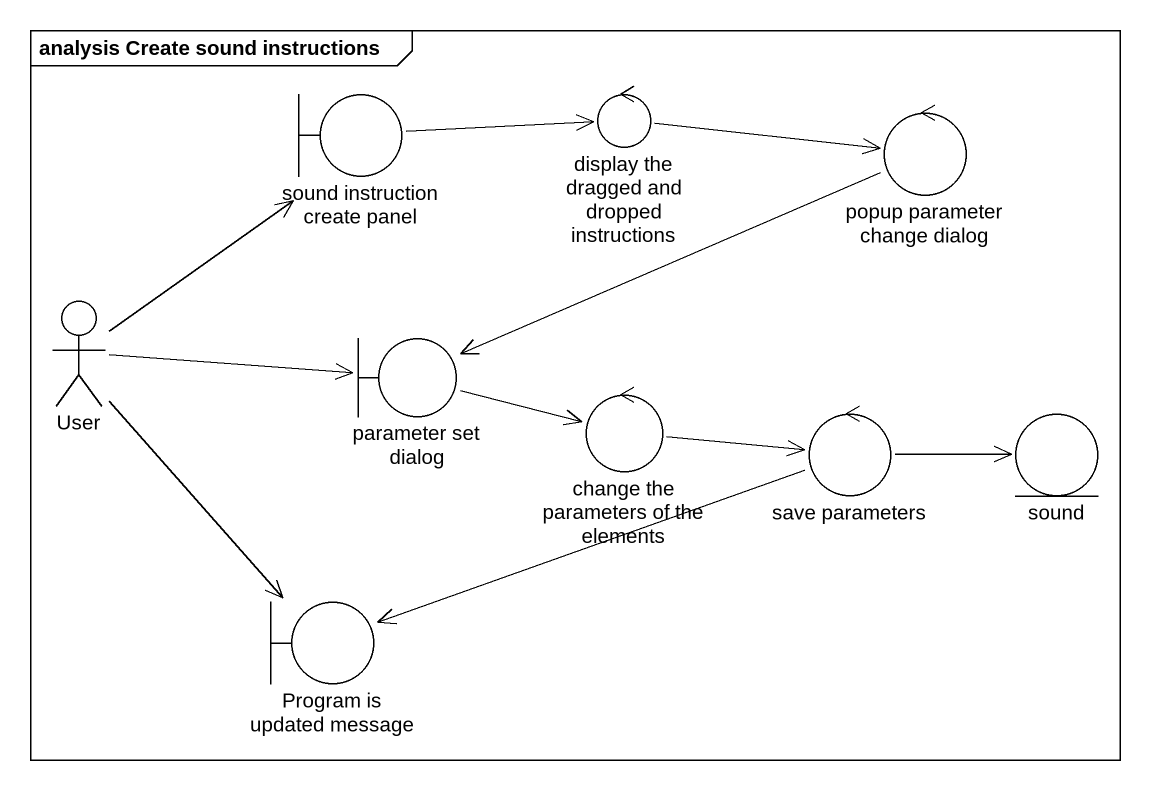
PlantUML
@startuml
mainframe analysis Create sound instructions
boundary "sound instruction create panel" as sound_instruction_create
control "display the dragged and dropped instructions" as display_the_dragged_and
control "popup parameter change dialog" as popup_parameter_change
actor User
boundary "parameter set dialog" as parameter_set_dialog
control "change the parameters of the elements" as change_the_parameters_of
control "save parameters" as save_parameters
entity sound
boundary "Program is updated message" as Program_is_updated_message
sound_instruction_create -right-> display_the_dragged_and
display_the_dragged_and -right-> popup_parameter_change
popup_parameter_change -left-> parameter_set_dialog
User -up-> sound_instruction_create
User -right-> parameter_set_dialog
User --> Program_is_updated_message
parameter_set_dialog -right-> change_the_parameters_of
change_the_parameters_of -right-> save_parameters
save_parameters -right-> sound
save_parameters -left-> Program_is_updated_message
@enduml
